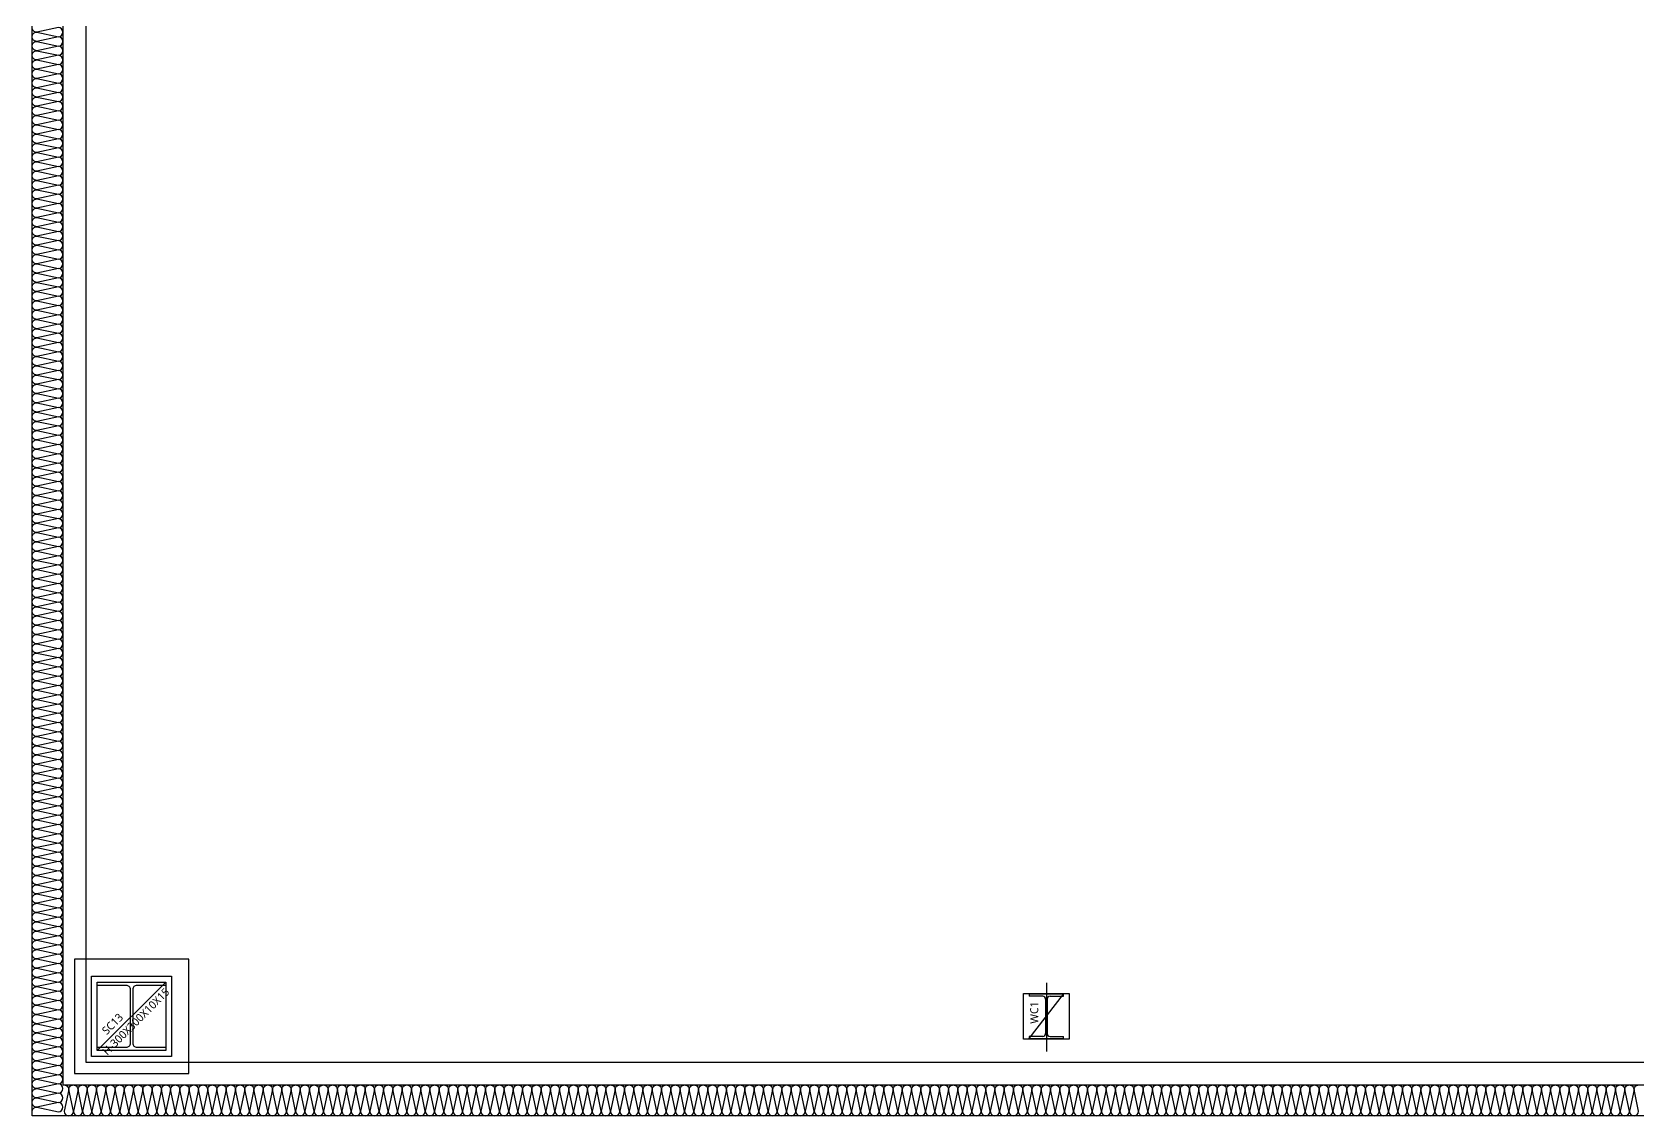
# Model space of a CAD drawing. Header units: millimetres. Extents: x -168200 to 504600, y -244718 to -125918.
# Drawn here: x -127135 to -120113, y -202253 to -197516 of the extents above; entities that cross this region are included whole.
import ezdxf
from ezdxf.enums import TextEntityAlignment as Align

# ---------------------------------------------------------------- set-up
doc = ezdxf.new("R2010")
doc.units = ezdxf.units.MM
doc.layers.add('arch', color=8, linetype='Continuous')
doc.styles.add('스타일1', font='malgun.ttf')

# ---------------------------------------------------------------- blocks, each defined once
blk = doc.blocks.new('*U482')
at = {"color": 0}
for points in [[(-2523.3, 0, -0.414214), (-2538.3, 15), (-2523.3, 85, 1), (-2553.3, 85), (-2538.3, 15, -0.414214), (-2553.3, 0, 0.414214)], [(-2493.3, 0, -0.414214), (-2508.3, 15), (-2493.3, 85, 1), (-2523.3, 85), (-2508.3, 15, -0.414214), (-2523.3, 0, 0.414214)], [(-2463.3, 0, -0.414214), (-2478.3, 15), (-2463.3, 85, 1), (-2493.3, 85), (-2478.3, 15, -0.414214), (-2493.3, 0, 0.414214)], [(-2433.3, 0, -0.414214), (-2448.3, 15), (-2433.3, 85, 1), (-2463.3, 85), (-2448.3, 15, -0.414214), (-2463.3, 0, 0.414214)], [(-2403.3, 0, -0.414214), (-2418.3, 15), (-2403.3, 85, 1), (-2433.3, 85), (-2418.3, 15, -0.414214), (-2433.3, 0, 0.414214)], [(-2373.3, 0, -0.414214), (-2388.3, 15), (-2373.3, 85, 1), (-2403.3, 85), (-2388.3, 15, -0.414214), (-2403.3, 0, 0.414214)], [(-2343.3, 0, -0.414214), (-2358.3, 15), (-2343.3, 85, 1), (-2373.3, 85), (-2358.3, 15, -0.414214), (-2373.3, 0, 0.414214)], [(-2313.3, 0, -0.414214), (-2328.3, 15), (-2313.3, 85, 1), (-2343.3, 85), (-2328.3, 15, -0.414214), (-2343.3, 0, 0.414214)], [(-2283.3, 0, -0.414214), (-2298.3, 15), (-2283.3, 85, 1), (-2313.3, 85), (-2298.3, 15, -0.414214), (-2313.3, 0, 0.414214)], [(-2253.3, 0, -0.414214), (-2268.3, 15), (-2253.3, 85, 1), (-2283.3, 85), (-2268.3, 15, -0.414214), (-2283.3, 0, 0.414214)], [(-2223.3, 0, -0.414214), (-2238.3, 15), (-2223.3, 85, 1), (-2253.3, 85), (-2238.3, 15, -0.414214), (-2253.3, 0, 0.414214)], [(-2193.3, 0, -0.414214), (-2208.3, 15), (-2193.3, 85, 1), (-2223.3, 85), (-2208.3, 15, -0.414214), (-2223.3, 0, 0.414214)], [(-2163.3, 0, -0.414214), (-2178.3, 15), (-2163.3, 85, 1), (-2193.3, 85), (-2178.3, 15, -0.414214), (-2193.3, 0, 0.414214)], [(-2133.3, 0, -0.414214), (-2148.3, 15), (-2133.3, 85, 1), (-2163.3, 85), (-2148.3, 15, -0.414214), (-2163.3, 0, 0.414214)], [(-2103.3, 0, -0.414214), (-2118.3, 15), (-2103.3, 85, 1), (-2133.3, 85), (-2118.3, 15, -0.414214), (-2133.3, 0, 0.414214)], [(-2073.3, 0, -0.414214), (-2088.3, 15), (-2073.3, 85, 1), (-2103.3, 85), (-2088.3, 15, -0.414214), (-2103.3, 0, 0.414214)], [(-2043.3, 0, -0.414214), (-2058.3, 15), (-2043.3, 85, 1), (-2073.3, 85), (-2058.3, 15, -0.414214), (-2073.3, 0, 0.414214)], [(-2013.3, 0, -0.414214), (-2028.3, 15), (-2013.3, 85, 1), (-2043.3, 85), (-2028.3, 15, -0.414214), (-2043.3, 0, 0.414214)], [(-1983.3, 0, -0.414214), (-1998.3, 15), (-1983.3, 85, 1), (-2013.3, 85), (-1998.3, 15, -0.414214), (-2013.3, 0, 0.414214)], [(-1953.3, 0, -0.414214), (-1968.3, 15), (-1953.3, 85, 1), (-1983.3, 85), (-1968.3, 15, -0.414214), (-1983.3, 0, 0.414214)], [(-1923.3, 0, -0.414214), (-1938.3, 15), (-1923.3, 85, 1), (-1953.3, 85), (-1938.3, 15, -0.414214), (-1953.3, 0, 0.414214)], [(-1893.3, 0, -0.414214), (-1908.3, 15), (-1893.3, 85, 1), (-1923.3, 85), (-1908.3, 15, -0.414214), (-1923.3, 0, 0.414214)], [(-1863.3, 0, -0.414214), (-1878.3, 15), (-1863.3, 85, 1), (-1893.3, 85), (-1878.3, 15, -0.414214), (-1893.3, 0, 0.414214)], [(-1833.3, 0, -0.414214), (-1848.3, 15), (-1833.3, 85, 1), (-1863.3, 85), (-1848.3, 15, -0.414214), (-1863.3, 0, 0.414214)], [(-1803.3, 0, -0.414214), (-1818.3, 15), (-1803.3, 85, 1), (-1833.3, 85), (-1818.3, 15, -0.414214), (-1833.3, 0, 0.414214)], [(-1773.3, 0, -0.414214), (-1788.3, 15), (-1773.3, 85, 1), (-1803.3, 85), (-1788.3, 15, -0.414214), (-1803.3, 0, 0.414214)], [(-1743.3, 0, -0.414214), (-1758.3, 15), (-1743.3, 85, 1), (-1773.3, 85), (-1758.3, 15, -0.414214), (-1773.3, 0, 0.414214)], [(-1713.3, 0, -0.414214), (-1728.3, 15), (-1713.3, 85, 1), (-1743.3, 85), (-1728.3, 15, -0.414214), (-1743.3, 0, 0.414214)], [(-1683.3, 0, -0.414214), (-1698.3, 15), (-1683.3, 85, 1), (-1713.3, 85), (-1698.3, 15, -0.414214), (-1713.3, 0, 0.414214)], [(-1653.3, 0, -0.414214), (-1668.3, 15), (-1653.3, 85, 1), (-1683.3, 85), (-1668.3, 15, -0.414214), (-1683.3, 0, 0.414214)], [(-1623.3, 0, -0.414214), (-1638.3, 15), (-1623.3, 85, 1), (-1653.3, 85), (-1638.3, 15, -0.414214), (-1653.3, 0, 0.414214)], [(-1593.3, 0, -0.414214), (-1608.3, 15), (-1593.3, 85, 1), (-1623.3, 85), (-1608.3, 15, -0.414214), (-1623.3, 0, 0.414214)], [(-1563.3, 0, -0.414214), (-1578.3, 15), (-1563.3, 85, 1), (-1593.3, 85), (-1578.3, 15, -0.414214), (-1593.3, 0, 0.414214)], [(-1533.3, 0, -0.414214), (-1548.3, 15), (-1533.3, 85, 1), (-1563.3, 85), (-1548.3, 15, -0.414214), (-1563.3, 0, 0.414214)], [(-1503.3, 0, -0.414214), (-1518.3, 15), (-1503.3, 85, 1), (-1533.3, 85), (-1518.3, 15, -0.414214), (-1533.3, 0, 0.414214)], [(-1473.3, 0, -0.414214), (-1488.3, 15), (-1473.3, 85, 1), (-1503.3, 85), (-1488.3, 15, -0.414214), (-1503.3, 0, 0.414214)], [(-1443.3, 0, -0.414214), (-1458.3, 15), (-1443.3, 85, 1), (-1473.3, 85), (-1458.3, 15, -0.414214), (-1473.3, 0, 0.414214)], [(-1413.3, 0, -0.414214), (-1428.3, 15), (-1413.3, 85, 1), (-1443.3, 85), (-1428.3, 15, -0.414214), (-1443.3, 0, 0.414214)], [(-1383.3, 0, -0.414214), (-1398.3, 15), (-1383.3, 85, 1), (-1413.3, 85), (-1398.3, 15, -0.414214), (-1413.3, 0, 0.414214)], [(-1353.3, 0, -0.414214), (-1368.3, 15), (-1353.3, 85, 1), (-1383.3, 85), (-1368.3, 15, -0.414214), (-1383.3, 0, 0.414214)], [(-1323.3, 0, -0.414214), (-1338.3, 15), (-1323.3, 85, 1), (-1353.3, 85), (-1338.3, 15, -0.414214), (-1353.3, 0, 0.414214)], [(-1293.3, 0, -0.414214), (-1308.3, 15), (-1293.3, 85, 1), (-1323.3, 85), (-1308.3, 15, -0.414214), (-1323.3, 0, 0.414214)], [(-1263.3, 0, -0.414214), (-1278.3, 15), (-1263.3, 85, 1), (-1293.3, 85), (-1278.3, 15, -0.414214), (-1293.3, 0, 0.414214)], [(-1233.3, 0, -0.414214), (-1248.3, 15), (-1233.3, 85, 1), (-1263.3, 85), (-1248.3, 15, -0.414214), (-1263.3, 0, 0.414214)], [(-1203.3, 0, -0.414214), (-1218.3, 15), (-1203.3, 85, 1), (-1233.3, 85), (-1218.3, 15, -0.414214), (-1233.3, 0, 0.414214)], [(-1173.3, 0, -0.414214), (-1188.3, 15), (-1173.3, 85, 1), (-1203.3, 85), (-1188.3, 15, -0.414214), (-1203.3, 0, 0.414214)], [(-1143.3, 0, -0.414214), (-1158.3, 15), (-1143.3, 85, 1), (-1173.3, 85), (-1158.3, 15, -0.414214), (-1173.3, 0, 0.414214)], [(-1113.3, 0, -0.414214), (-1128.3, 15), (-1113.3, 85, 1), (-1143.3, 85), (-1128.3, 15, -0.414214), (-1143.3, 0, 0.414214)], [(-1083.3, 0, -0.414214), (-1098.3, 15), (-1083.3, 85, 1), (-1113.3, 85), (-1098.3, 15, -0.414214), (-1113.3, 0, 0.414214)], [(-1053.3, 0, -0.414214), (-1068.3, 15), (-1053.3, 85, 1), (-1083.3, 85), (-1068.3, 15, -0.414214), (-1083.3, 0, 0.414214)], [(-1023.3, 0, -0.414214), (-1038.3, 15), (-1023.3, 85, 1), (-1053.3, 85), (-1038.3, 15, -0.414214), (-1053.3, 0, 0.414214)], [(-993.3, 0, -0.414214), (-1008.3, 15), (-993.3, 85, 1), (-1023.3, 85), (-1008.3, 15, -0.414214), (-1023.3, 0, 0.414214)], [(-963.3, 0, -0.414214), (-978.3, 15), (-963.3, 85, 1), (-993.3, 85), (-978.3, 15, -0.414214), (-993.3, 0, 0.414214)], [(-933.3, 0, -0.414214), (-948.3, 15), (-933.3, 85, 1), (-963.3, 85), (-948.3, 15, -0.414214), (-963.3, 0, 0.414214)], [(-903.3, 0, -0.414214), (-918.3, 15), (-903.3, 85, 1), (-933.3, 85), (-918.3, 15, -0.414214), (-933.3, 0, 0.414214)], [(-873.3, 0, -0.414214), (-888.3, 15), (-873.3, 85, 1), (-903.3, 85), (-888.3, 15, -0.414214), (-903.3, 0, 0.414214)], [(-843.3, 0, -0.414214), (-858.3, 15), (-843.3, 85, 1), (-873.3, 85), (-858.3, 15, -0.414214), (-873.3, 0, 0.414214)], [(-813.3, 0, -0.414214), (-828.3, 15), (-813.3, 85, 1), (-843.3, 85), (-828.3, 15, -0.414214), (-843.3, 0, 0.414214)], [(-783.3, 0, -0.414214), (-798.3, 15), (-783.3, 85, 1), (-813.3, 85), (-798.3, 15, -0.414214), (-813.3, 0, 0.414214)], [(-753.3, 0, -0.414214), (-768.3, 15), (-753.3, 85, 1), (-783.3, 85), (-768.3, 15, -0.414214), (-783.3, 0, 0.414214)], [(-723.3, 0, -0.414214), (-738.3, 15), (-723.3, 85, 1), (-753.3, 85), (-738.3, 15, -0.414214), (-753.3, 0, 0.414214)], [(-693.3, 0, -0.414214), (-708.3, 15), (-693.3, 85, 1), (-723.3, 85), (-708.3, 15, -0.414214), (-723.3, 0, 0.414214)], [(-663.3, 0, -0.414214), (-678.3, 15), (-663.3, 85, 1), (-693.3, 85), (-678.3, 15, -0.414214), (-693.3, 0, 0.414214)], [(-633.3, 0, -0.414214), (-648.3, 15), (-633.3, 85, 1), (-663.3, 85), (-648.3, 15, -0.414214), (-663.3, 0, 0.414214)], [(-603.3, 0, -0.414214), (-618.3, 15), (-603.3, 85, 1), (-633.3, 85), (-618.3, 15, -0.414214), (-633.3, 0, 0.414214)], [(-573.3, 0, -0.414214), (-588.3, 15), (-573.3, 85, 1), (-603.3, 85), (-588.3, 15, -0.414214), (-603.3, 0, 0.414214)], [(-543.3, 0, -0.414214), (-558.3, 15), (-543.3, 85, 1), (-573.3, 85), (-558.3, 15, -0.414214), (-573.3, 0, 0.414214)], [(-513.3, 0, -0.414214), (-528.3, 15), (-513.3, 85, 1), (-543.3, 85), (-528.3, 15, -0.414214), (-543.3, 0, 0.414214)], [(-483.3, 0, -0.414214), (-498.3, 15), (-483.3, 85, 1), (-513.3, 85), (-498.3, 15, -0.414214), (-513.3, 0, 0.414214)], [(-453.3, 0, -0.414214), (-468.3, 15), (-453.3, 85, 1), (-483.3, 85), (-468.3, 15, -0.414214), (-483.3, 0, 0.414214)], [(-423.3, 0, -0.414214), (-438.3, 15), (-423.3, 85, 1), (-453.3, 85), (-438.3, 15, -0.414214), (-453.3, 0, 0.414214)], [(-393.3, 0, -0.414214), (-408.3, 15), (-393.3, 85, 1), (-423.3, 85), (-408.3, 15, -0.414214), (-423.3, 0, 0.414214)], [(-363.3, 0, -0.414214), (-378.3, 15), (-363.3, 85, 1), (-393.3, 85), (-378.3, 15, -0.414214), (-393.3, 0, 0.414214)], [(-333.3, 0, -0.414214), (-348.3, 15), (-333.3, 85, 1), (-363.3, 85), (-348.3, 15, -0.414214), (-363.3, 0, 0.414214)], [(-303.3, 0, -0.414214), (-318.3, 15), (-303.3, 85, 1), (-333.3, 85), (-318.3, 15, -0.414214), (-333.3, 0, 0.414214)], [(-273.3, 0, -0.414214), (-288.3, 15), (-273.3, 85, 1), (-303.3, 85), (-288.3, 15, -0.414214), (-303.3, 0, 0.414214)], [(-243.3, 0, -0.414214), (-258.3, 15), (-243.3, 85, 1), (-273.3, 85), (-258.3, 15, -0.414214), (-273.3, 0, 0.414214)], [(-213.3, 0, -0.414214), (-228.3, 15), (-213.3, 85, 1), (-243.3, 85), (-228.3, 15, -0.414214), (-243.3, 0, 0.414214)], [(-183.3, 0, -0.414214), (-198.3, 15), (-183.3, 85, 1), (-213.3, 85), (-198.3, 15, -0.414214), (-213.3, 0, 0.414214)], [(-153.3, 0, -0.414214), (-168.3, 15), (-153.3, 85, 1), (-183.3, 85), (-168.3, 15, -0.414214), (-183.3, 0, 0.414214)], [(-123.3, 0, -0.414214), (-138.3, 15), (-123.3, 85, 1), (-153.3, 85), (-138.3, 15, -0.414214), (-153.3, 0, 0.414214)], [(-93.3, 0, -0.414214), (-108.3, 15), (-93.3, 85, 1), (-123.3, 85), (-108.3, 15, -0.414214), (-123.3, 0, 0.414214)], [(-63.3, 0, -0.414214), (-78.3, 15), (-63.3, 85, 1), (-93.3, 85), (-78.3, 15, -0.414214), (-93.3, 0, 0.414214)], [(-33.3, 0, -0.414214), (-48.3, 15), (-33.3, 85, 1), (-63.3, 85), (-48.3, 15, -0.414214), (-63.3, 0, 0.414214)], [(-3.3, 0, -0.414214), (-18.3, 15), (-3.3, 85, 1), (-33.3, 85), (-18.3, 15, -0.414214), (-33.3, 0, 0.414214)], [(26.7, 0, -0.414214), (11.7, 15), (26.7, 85, 1), (-3.3, 85), (11.7, 15, -0.414214), (-3.3, 0, 0.414214)], [(56.7, 0, -0.414214), (41.7, 15), (56.7, 85, 1), (26.7, 85), (41.7, 15, -0.414214), (26.7, 0, 0.414214)], [(86.7, 0, -0.414214), (71.7, 15), (86.7, 85, 1), (56.7, 85), (71.7, 15, -0.414214), (56.7, 0, 0.414214)], [(116.7, 0, -0.414214), (101.7, 15), (116.7, 85, 1), (86.7, 85), (101.7, 15, -0.414214), (86.7, 0, 0.414214)], [(146.7, 0, -0.414214), (131.7, 15), (146.7, 85, 1), (116.7, 85), (131.7, 15, -0.414214), (116.7, 0, 0.414214)], [(176.7, 0, -0.414214), (161.7, 15), (176.7, 85, 1), (146.7, 85), (161.7, 15, -0.414214), (146.7, 0, 0.414214)], [(206.7, 0, -0.414214), (191.7, 15), (206.7, 85, 1), (176.7, 85), (191.7, 15, -0.414214), (176.7, 0, 0.414214)], [(236.7, 0, -0.414214), (221.7, 15), (236.7, 85, 1), (206.7, 85), (221.7, 15, -0.414214), (206.7, 0, 0.414214)], [(266.7, 0, -0.414214), (251.7, 15), (266.7, 85, 1), (236.7, 85), (251.7, 15, -0.414214), (236.7, 0, 0.414214)], [(296.7, 0, -0.414214), (281.7, 15), (296.7, 85, 1), (266.7, 85), (281.7, 15, -0.414214), (266.7, 0, 0.414214)], [(326.7, 0, -0.414214), (311.7, 15), (326.7, 85, 1), (296.7, 85), (311.7, 15, -0.414214), (296.7, 0, 0.414214)], [(356.7, 0, -0.414214), (341.7, 15), (356.7, 85, 1), (326.7, 85), (341.7, 15, -0.414214), (326.7, 0, 0.414214)], [(386.7, 0, -0.414214), (371.7, 15), (386.7, 85, 1), (356.7, 85), (371.7, 15, -0.414214), (356.7, 0, 0.414214)], [(416.7, 0, -0.414214), (401.7, 15), (416.7, 85, 1), (386.7, 85), (401.7, 15, -0.414214), (386.7, 0, 0.414214)], [(446.7, 0, -0.414214), (431.7, 15), (446.7, 85, 1), (416.7, 85), (431.7, 15, -0.414214), (416.7, 0, 0.414214)], [(476.7, 0, -0.414214), (461.7, 15), (476.7, 85, 1), (446.7, 85), (461.7, 15, -0.414214), (446.7, 0, 0.414214)], [(506.7, 0, -0.414214), (491.7, 15), (506.7, 85, 1), (476.7, 85), (491.7, 15, -0.414214), (476.7, 0, 0.414214)], [(536.7, 0, -0.414214), (521.7, 15), (536.7, 85, 1), (506.7, 85), (521.7, 15, -0.414214), (506.7, 0, 0.414214)], [(566.7, 0, -0.414214), (551.7, 15), (566.7, 85, 1), (536.7, 85), (551.7, 15, -0.414214), (536.7, 0, 0.414214)], [(596.7, 0, -0.414214), (581.7, 15), (596.7, 85, 1), (566.7, 85), (581.7, 15, -0.414214), (566.7, 0, 0.414214)], [(626.7, 0, -0.414214), (611.7, 15), (626.7, 85, 1), (596.7, 85), (611.7, 15, -0.414214), (596.7, 0, 0.414214)], [(656.7, 0, -0.414214), (641.7, 15), (656.7, 85, 1), (626.7, 85), (641.7, 15, -0.414214), (626.7, 0, 0.414214)], [(686.7, 0, -0.414214), (671.7, 15), (686.7, 85, 1), (656.7, 85), (671.7, 15, -0.414214), (656.7, 0, 0.414214)], [(716.7, 0, -0.414214), (701.7, 15), (716.7, 85, 1), (686.7, 85), (701.7, 15, -0.414214), (686.7, 0, 0.414214)], [(746.7, 0, -0.414214), (731.7, 15), (746.7, 85, 1), (716.7, 85), (731.7, 15, -0.414214), (716.7, 0, 0.414214)], [(776.7, 0, -0.414214), (761.7, 15), (776.7, 85, 1), (746.7, 85), (761.7, 15, -0.414214), (746.7, 0, 0.414214)], [(806.7, 0, -0.414214), (791.7, 15), (806.7, 85, 1), (776.7, 85), (791.7, 15, -0.414214), (776.7, 0, 0.414214)], [(836.7, 0, -0.414214), (821.7, 15), (836.7, 85, 1), (806.7, 85), (821.7, 15, -0.414214), (806.7, 0, 0.414214)], [(866.7, 0, -0.414214), (851.7, 15), (866.7, 85, 1), (836.7, 85), (851.7, 15, -0.414214), (836.7, 0, 0.414214)], [(896.7, 0, -0.414214), (881.7, 15), (896.7, 85, 1), (866.7, 85), (881.7, 15, -0.414214), (866.7, 0, 0.414214)], [(926.7, 0, -0.414214), (911.7, 15), (926.7, 85, 1), (896.7, 85), (911.7, 15, -0.414214), (896.7, 0, 0.414214)], [(956.7, 0, -0.414214), (941.7, 15), (956.7, 85, 1), (926.7, 85), (941.7, 15, -0.414214), (926.7, 0, 0.414214)]]:
    blk.add_lwpolyline(points, format="xyb", dxfattribs=at)
blk = doc.blocks.new('*U475')
at = {"color": 0}
for points in [[(-38448.1, 0, -0.414214), (-38463.1, 15), (-38448.1, 85, 1), (-38478.1, 85), (-38463.1, 15, -0.414214), (-38478.1, 0, 0.414214)], [(-38418.1, 0, -0.414214), (-38433.1, 15), (-38418.1, 85, 1), (-38448.1, 85), (-38433.1, 15, -0.414214), (-38448.1, 0, 0.414214)], [(-38388.1, 0, -0.414214), (-38403.1, 15), (-38388.1, 85, 1), (-38418.1, 85), (-38403.1, 15, -0.414214), (-38418.1, 0, 0.414214)], [(-38358.1, 0, -0.414214), (-38373.1, 15), (-38358.1, 85, 1), (-38388.1, 85), (-38373.1, 15, -0.414214), (-38388.1, 0, 0.414214)], [(-38328.1, 0, -0.414214), (-38343.1, 15), (-38328.1, 85, 1), (-38358.1, 85), (-38343.1, 15, -0.414214), (-38358.1, 0, 0.414214)], [(-38298.1, 0, -0.414214), (-38313.1, 15), (-38298.1, 85, 1), (-38328.1, 85), (-38313.1, 15, -0.414214), (-38328.1, 0, 0.414214)], [(-38268.1, 0, -0.414214), (-38283.1, 15), (-38268.1, 85, 1), (-38298.1, 85), (-38283.1, 15, -0.414214), (-38298.1, 0, 0.414214)], [(-38238.1, 0, -0.414214), (-38253.1, 15), (-38238.1, 85, 1), (-38268.1, 85), (-38253.1, 15, -0.414214), (-38268.1, 0, 0.414214)], [(-38208.1, 0, -0.414214), (-38223.1, 15), (-38208.1, 85, 1), (-38238.1, 85), (-38223.1, 15, -0.414214), (-38238.1, 0, 0.414214)], [(-38178.1, 0, -0.414214), (-38193.1, 15), (-38178.1, 85, 1), (-38208.1, 85), (-38193.1, 15, -0.414214), (-38208.1, 0, 0.414214)], [(-38148.1, 0, -0.414214), (-38163.1, 15), (-38148.1, 85, 1), (-38178.1, 85), (-38163.1, 15, -0.414214), (-38178.1, 0, 0.414214)], [(-38118.1, 0, -0.414214), (-38133.1, 15), (-38118.1, 85, 1), (-38148.1, 85), (-38133.1, 15, -0.414214), (-38148.1, 0, 0.414214)], [(-38088.1, 0, -0.414214), (-38103.1, 15), (-38088.1, 85, 1), (-38118.1, 85), (-38103.1, 15, -0.414214), (-38118.1, 0, 0.414214)], [(-38058.1, 0, -0.414214), (-38073.1, 15), (-38058.1, 85, 1), (-38088.1, 85), (-38073.1, 15, -0.414214), (-38088.1, 0, 0.414214)], [(-38028.1, 0, -0.414214), (-38043.1, 15), (-38028.1, 85, 1), (-38058.1, 85), (-38043.1, 15, -0.414214), (-38058.1, 0, 0.414214)], [(-37998.1, 0, -0.414214), (-38013.1, 15), (-37998.1, 85, 1), (-38028.1, 85), (-38013.1, 15, -0.414214), (-38028.1, 0, 0.414214)], [(-37968.1, 0, -0.414214), (-37983.1, 15), (-37968.1, 85, 1), (-37998.1, 85), (-37983.1, 15, -0.414214), (-37998.1, 0, 0.414214)], [(-37938.1, 0, -0.414214), (-37953.1, 15), (-37938.1, 85, 1), (-37968.1, 85), (-37953.1, 15, -0.414214), (-37968.1, 0, 0.414214)], [(-37908.1, 0, -0.414214), (-37923.1, 15), (-37908.1, 85, 1), (-37938.1, 85), (-37923.1, 15, -0.414214), (-37938.1, 0, 0.414214)], [(-37878.1, 0, -0.414214), (-37893.1, 15), (-37878.1, 85, 1), (-37908.1, 85), (-37893.1, 15, -0.414214), (-37908.1, 0, 0.414214)], [(-37848.1, 0, -0.414214), (-37863.1, 15), (-37848.1, 85, 1), (-37878.1, 85), (-37863.1, 15, -0.414214), (-37878.1, 0, 0.414214)], [(-37818.1, 0, -0.414214), (-37833.1, 15), (-37818.1, 85, 1), (-37848.1, 85), (-37833.1, 15, -0.414214), (-37848.1, 0, 0.414214)], [(-37788.1, 0, -0.414214), (-37803.1, 15), (-37788.1, 85, 1), (-37818.1, 85), (-37803.1, 15, -0.414214), (-37818.1, 0, 0.414214)], [(-37758.1, 0, -0.414214), (-37773.1, 15), (-37758.1, 85, 1), (-37788.1, 85), (-37773.1, 15, -0.414214), (-37788.1, 0, 0.414214)], [(-37728.1, 0, -0.414214), (-37743.1, 15), (-37728.1, 85, 1), (-37758.1, 85), (-37743.1, 15, -0.414214), (-37758.1, 0, 0.414214)], [(-37698.1, 0, -0.414214), (-37713.1, 15), (-37698.1, 85, 1), (-37728.1, 85), (-37713.1, 15, -0.414214), (-37728.1, 0, 0.414214)], [(-37668.1, 0, -0.414214), (-37683.1, 15), (-37668.1, 85, 1), (-37698.1, 85), (-37683.1, 15, -0.414214), (-37698.1, 0, 0.414214)], [(-37638.1, 0, -0.414214), (-37653.1, 15), (-37638.1, 85, 1), (-37668.1, 85), (-37653.1, 15, -0.414214), (-37668.1, 0, 0.414214)], [(-37608.1, 0, -0.414214), (-37623.1, 15), (-37608.1, 85, 1), (-37638.1, 85), (-37623.1, 15, -0.414214), (-37638.1, 0, 0.414214)], [(-37578.1, 0, -0.414214), (-37593.1, 15), (-37578.1, 85, 1), (-37608.1, 85), (-37593.1, 15, -0.414214), (-37608.1, 0, 0.414214)], [(-37548.1, 0, -0.414214), (-37563.1, 15), (-37548.1, 85, 1), (-37578.1, 85), (-37563.1, 15, -0.414214), (-37578.1, 0, 0.414214)], [(-37518.1, 0, -0.414214), (-37533.1, 15), (-37518.1, 85, 1), (-37548.1, 85), (-37533.1, 15, -0.414214), (-37548.1, 0, 0.414214)], [(-37488.1, 0, -0.414214), (-37503.1, 15), (-37488.1, 85, 1), (-37518.1, 85), (-37503.1, 15, -0.414214), (-37518.1, 0, 0.414214)], [(-37458.1, 0, -0.414214), (-37473.1, 15), (-37458.1, 85, 1), (-37488.1, 85), (-37473.1, 15, -0.414214), (-37488.1, 0, 0.414214)], [(-37428.1, 0, -0.414214), (-37443.1, 15), (-37428.1, 85, 1), (-37458.1, 85), (-37443.1, 15, -0.414214), (-37458.1, 0, 0.414214)], [(-37398.1, 0, -0.414214), (-37413.1, 15), (-37398.1, 85, 1), (-37428.1, 85), (-37413.1, 15, -0.414214), (-37428.1, 0, 0.414214)], [(-37368.1, 0, -0.414214), (-37383.1, 15), (-37368.1, 85, 1), (-37398.1, 85), (-37383.1, 15, -0.414214), (-37398.1, 0, 0.414214)], [(-37338.1, 0, -0.414214), (-37353.1, 15), (-37338.1, 85, 1), (-37368.1, 85), (-37353.1, 15, -0.414214), (-37368.1, 0, 0.414214)], [(-37308.1, 0, -0.414214), (-37323.1, 15), (-37308.1, 85, 1), (-37338.1, 85), (-37323.1, 15, -0.414214), (-37338.1, 0, 0.414214)], [(-37278.1, 0, -0.414214), (-37293.1, 15), (-37278.1, 85, 1), (-37308.1, 85), (-37293.1, 15, -0.414214), (-37308.1, 0, 0.414214)], [(-37248.1, 0, -0.414214), (-37263.1, 15), (-37248.1, 85, 1), (-37278.1, 85), (-37263.1, 15, -0.414214), (-37278.1, 0, 0.414214)], [(-37218.1, 0, -0.414214), (-37233.1, 15), (-37218.1, 85, 1), (-37248.1, 85), (-37233.1, 15, -0.414214), (-37248.1, 0, 0.414214)], [(-37188.1, 0, -0.414214), (-37203.1, 15), (-37188.1, 85, 1), (-37218.1, 85), (-37203.1, 15, -0.414214), (-37218.1, 0, 0.414214)], [(-37158.1, 0, -0.414214), (-37173.1, 15), (-37158.1, 85, 1), (-37188.1, 85), (-37173.1, 15, -0.414214), (-37188.1, 0, 0.414214)], [(-37128.1, 0, -0.414214), (-37143.1, 15), (-37128.1, 85, 1), (-37158.1, 85), (-37143.1, 15, -0.414214), (-37158.1, 0, 0.414214)], [(-37098.1, 0, -0.414214), (-37113.1, 15), (-37098.1, 85, 1), (-37128.1, 85), (-37113.1, 15, -0.414214), (-37128.1, 0, 0.414214)], [(-37068.1, 0, -0.414214), (-37083.1, 15), (-37068.1, 85, 1), (-37098.1, 85), (-37083.1, 15, -0.414214), (-37098.1, 0, 0.414214)], [(-37038.1, 0, -0.414214), (-37053.1, 15), (-37038.1, 85, 1), (-37068.1, 85), (-37053.1, 15, -0.414214), (-37068.1, 0, 0.414214)], [(-37008.1, 0, -0.414214), (-37023.1, 15), (-37008.1, 85, 1), (-37038.1, 85), (-37023.1, 15, -0.414214), (-37038.1, 0, 0.414214)], [(-36978.1, 0, -0.414214), (-36993.1, 15), (-36978.1, 85, 1), (-37008.1, 85), (-36993.1, 15, -0.414214), (-37008.1, 0, 0.414214)], [(-36948.1, 0, -0.414214), (-36963.1, 15), (-36948.1, 85, 1), (-36978.1, 85), (-36963.1, 15, -0.414214), (-36978.1, 0, 0.414214)], [(-36918.1, 0, -0.414214), (-36933.1, 15), (-36918.1, 85, 1), (-36948.1, 85), (-36933.1, 15, -0.414214), (-36948.1, 0, 0.414214)], [(-36888.1, 0, -0.414214), (-36903.1, 15), (-36888.1, 85, 1), (-36918.1, 85), (-36903.1, 15, -0.414214), (-36918.1, 0, 0.414214)], [(-36858.1, 0, -0.414214), (-36873.1, 15), (-36858.1, 85, 1), (-36888.1, 85), (-36873.1, 15, -0.414214), (-36888.1, 0, 0.414214)], [(-36828.1, 0, -0.414214), (-36843.1, 15), (-36828.1, 85, 1), (-36858.1, 85), (-36843.1, 15, -0.414214), (-36858.1, 0, 0.414214)], [(-36798.1, 0, -0.414214), (-36813.1, 15), (-36798.1, 85, 1), (-36828.1, 85), (-36813.1, 15, -0.414214), (-36828.1, 0, 0.414214)], [(-36768.1, 0, -0.414214), (-36783.1, 15), (-36768.1, 85, 1), (-36798.1, 85), (-36783.1, 15, -0.414214), (-36798.1, 0, 0.414214)], [(-36738.1, 0, -0.414214), (-36753.1, 15), (-36738.1, 85, 1), (-36768.1, 85), (-36753.1, 15, -0.414214), (-36768.1, 0, 0.414214)], [(-36708.1, 0, -0.414214), (-36723.1, 15), (-36708.1, 85, 1), (-36738.1, 85), (-36723.1, 15, -0.414214), (-36738.1, 0, 0.414214)], [(-36678.1, 0, -0.414214), (-36693.1, 15), (-36678.1, 85, 1), (-36708.1, 85), (-36693.1, 15, -0.414214), (-36708.1, 0, 0.414214)], [(-36648.1, 0, -0.414214), (-36663.1, 15), (-36648.1, 85, 1), (-36678.1, 85), (-36663.1, 15, -0.414214), (-36678.1, 0, 0.414214)], [(-36618.1, 0, -0.414214), (-36633.1, 15), (-36618.1, 85, 1), (-36648.1, 85), (-36633.1, 15, -0.414214), (-36648.1, 0, 0.414214)], [(-36588.1, 0, -0.414214), (-36603.1, 15), (-36588.1, 85, 1), (-36618.1, 85), (-36603.1, 15, -0.414214), (-36618.1, 0, 0.414214)], [(-36558.1, 0, -0.414214), (-36573.1, 15), (-36558.1, 85, 1), (-36588.1, 85), (-36573.1, 15, -0.414214), (-36588.1, 0, 0.414214)], [(-36528.1, 0, -0.414214), (-36543.1, 15), (-36528.1, 85, 1), (-36558.1, 85), (-36543.1, 15, -0.414214), (-36558.1, 0, 0.414214)], [(-36498.1, 0, -0.414214), (-36513.1, 15), (-36498.1, 85, 1), (-36528.1, 85), (-36513.1, 15, -0.414214), (-36528.1, 0, 0.414214)], [(-36468.1, 0, -0.414214), (-36483.1, 15), (-36468.1, 85, 1), (-36498.1, 85), (-36483.1, 15, -0.414214), (-36498.1, 0, 0.414214)], [(-36438.1, 0, -0.414214), (-36453.1, 15), (-36438.1, 85, 1), (-36468.1, 85), (-36453.1, 15, -0.414214), (-36468.1, 0, 0.414214)], [(-36408.1, 0, -0.414214), (-36423.1, 15), (-36408.1, 85, 1), (-36438.1, 85), (-36423.1, 15, -0.414214), (-36438.1, 0, 0.414214)], [(-36378.1, 0, -0.414214), (-36393.1, 15), (-36378.1, 85, 1), (-36408.1, 85), (-36393.1, 15, -0.414214), (-36408.1, 0, 0.414214)], [(-36348.1, 0, -0.414214), (-36363.1, 15), (-36348.1, 85, 1), (-36378.1, 85), (-36363.1, 15, -0.414214), (-36378.1, 0, 0.414214)], [(-36318.1, 0, -0.414214), (-36333.1, 15), (-36318.1, 85, 1), (-36348.1, 85), (-36333.1, 15, -0.414214), (-36348.1, 0, 0.414214)], [(-36288.1, 0, -0.414214), (-36303.1, 15), (-36288.1, 85, 1), (-36318.1, 85), (-36303.1, 15, -0.414214), (-36318.1, 0, 0.414214)], [(-36258.1, 0, -0.414214), (-36273.1, 15), (-36258.1, 85, 1), (-36288.1, 85), (-36273.1, 15, -0.414214), (-36288.1, 0, 0.414214)], [(-36228.1, 0, -0.414214), (-36243.1, 15), (-36228.1, 85, 1), (-36258.1, 85), (-36243.1, 15, -0.414214), (-36258.1, 0, 0.414214)], [(-36198.1, 0, -0.414214), (-36213.1, 15), (-36198.1, 85, 1), (-36228.1, 85), (-36213.1, 15, -0.414214), (-36228.1, 0, 0.414214)], [(-36168.1, 0, -0.414214), (-36183.1, 15), (-36168.1, 85, 1), (-36198.1, 85), (-36183.1, 15, -0.414214), (-36198.1, 0, 0.414214)], [(-36138.1, 0, -0.414214), (-36153.1, 15), (-36138.1, 85, 1), (-36168.1, 85), (-36153.1, 15, -0.414214), (-36168.1, 0, 0.414214)], [(-36108.1, 0, -0.414214), (-36123.1, 15), (-36108.1, 85, 1), (-36138.1, 85), (-36123.1, 15, -0.414214), (-36138.1, 0, 0.414214)], [(-36078.1, 0, -0.414214), (-36093.1, 15), (-36078.1, 85, 1), (-36108.1, 85), (-36093.1, 15, -0.414214), (-36108.1, 0, 0.414214)], [(-36048.1, 0, -0.414214), (-36063.1, 15), (-36048.1, 85, 1), (-36078.1, 85), (-36063.1, 15, -0.414214), (-36078.1, 0, 0.414214)], [(-36018.1, 0, -0.414214), (-36033.1, 15), (-36018.1, 85, 1), (-36048.1, 85), (-36033.1, 15, -0.414214), (-36048.1, 0, 0.414214)], [(-35988.1, 0, -0.414214), (-36003.1, 15), (-35988.1, 85, 1), (-36018.1, 85), (-36003.1, 15, -0.414214), (-36018.1, 0, 0.414214)], [(-35958.1, 0, -0.414214), (-35973.1, 15), (-35958.1, 85, 1), (-35988.1, 85), (-35973.1, 15, -0.414214), (-35988.1, 0, 0.414214)], [(-35928.1, 0, -0.414214), (-35943.1, 15), (-35928.1, 85, 1), (-35958.1, 85), (-35943.1, 15, -0.414214), (-35958.1, 0, 0.414214)], [(-35898.1, 0, -0.414214), (-35913.1, 15), (-35898.1, 85, 1), (-35928.1, 85), (-35913.1, 15, -0.414214), (-35928.1, 0, 0.414214)], [(-35868.1, 0, -0.414214), (-35883.1, 15), (-35868.1, 85, 1), (-35898.1, 85), (-35883.1, 15, -0.414214), (-35898.1, 0, 0.414214)], [(-35838.1, 0, -0.414214), (-35853.1, 15), (-35838.1, 85, 1), (-35868.1, 85), (-35853.1, 15, -0.414214), (-35868.1, 0, 0.414214)], [(-35808.1, 0, -0.414214), (-35823.1, 15), (-35808.1, 85, 1), (-35838.1, 85), (-35823.1, 15, -0.414214), (-35838.1, 0, 0.414214)], [(-35778.1, 0, -0.414214), (-35793.1, 15), (-35778.1, 85, 1), (-35808.1, 85), (-35793.1, 15, -0.414214), (-35808.1, 0, 0.414214)], [(-35748.1, 0, -0.414214), (-35763.1, 15), (-35748.1, 85, 1), (-35778.1, 85), (-35763.1, 15, -0.414214), (-35778.1, 0, 0.414214)], [(-35718.1, 0, -0.414214), (-35733.1, 15), (-35718.1, 85, 1), (-35748.1, 85), (-35733.1, 15, -0.414214), (-35748.1, 0, 0.414214)], [(-35688.1, 0, -0.414214), (-35703.1, 15), (-35688.1, 85, 1), (-35718.1, 85), (-35703.1, 15, -0.414214), (-35718.1, 0, 0.414214)], [(-35658.1, 0, -0.414214), (-35673.1, 15), (-35658.1, 85, 1), (-35688.1, 85), (-35673.1, 15, -0.414214), (-35688.1, 0, 0.414214)], [(-35628.1, 0, -0.414214), (-35643.1, 15), (-35628.1, 85, 1), (-35658.1, 85), (-35643.1, 15, -0.414214), (-35658.1, 0, 0.414214)], [(-35598.1, 0, -0.414214), (-35613.1, 15), (-35598.1, 85, 1), (-35628.1, 85), (-35613.1, 15, -0.414214), (-35628.1, 0, 0.414214)], [(-35568.1, 0, -0.414214), (-35583.1, 15), (-35568.1, 85, 1), (-35598.1, 85), (-35583.1, 15, -0.414214), (-35598.1, 0, 0.414214)], [(-35538.1, 0, -0.414214), (-35553.1, 15), (-35538.1, 85, 1), (-35568.1, 85), (-35553.1, 15, -0.414214), (-35568.1, 0, 0.414214)], [(-35508.1, 0, -0.414214), (-35523.1, 15), (-35508.1, 85, 1), (-35538.1, 85), (-35523.1, 15, -0.414214), (-35538.1, 0, 0.414214)], [(-35478.1, 0, -0.414214), (-35493.1, 15), (-35478.1, 85, 1), (-35508.1, 85), (-35493.1, 15, -0.414214), (-35508.1, 0, 0.414214)], [(-35448.1, 0, -0.414214), (-35463.1, 15), (-35448.1, 85, 1), (-35478.1, 85), (-35463.1, 15, -0.414214), (-35478.1, 0, 0.414214)], [(-35418.1, 0, -0.414214), (-35433.1, 15), (-35418.1, 85, 1), (-35448.1, 85), (-35433.1, 15, -0.414214), (-35448.1, 0, 0.414214)], [(-35388.1, 0, -0.414214), (-35403.1, 15), (-35388.1, 85, 1), (-35418.1, 85), (-35403.1, 15, -0.414214), (-35418.1, 0, 0.414214)], [(-35358.1, 0, -0.414214), (-35373.1, 15), (-35358.1, 85, 1), (-35388.1, 85), (-35373.1, 15, -0.414214), (-35388.1, 0, 0.414214)], [(-35328.1, 0, -0.414214), (-35343.1, 15), (-35328.1, 85, 1), (-35358.1, 85), (-35343.1, 15, -0.414214), (-35358.1, 0, 0.414214)], [(-35298.1, 0, -0.414214), (-35313.1, 15), (-35298.1, 85, 1), (-35328.1, 85), (-35313.1, 15, -0.414214), (-35328.1, 0, 0.414214)], [(-35268.1, 0, -0.414214), (-35283.1, 15), (-35268.1, 85, 1), (-35298.1, 85), (-35283.1, 15, -0.414214), (-35298.1, 0, 0.414214)], [(-35238.1, 0, -0.414214), (-35253.1, 15), (-35238.1, 85, 1), (-35268.1, 85), (-35253.1, 15, -0.414214), (-35268.1, 0, 0.414214)], [(-35208.1, 0, -0.414214), (-35223.1, 15), (-35208.1, 85, 1), (-35238.1, 85), (-35223.1, 15, -0.414214), (-35238.1, 0, 0.414214)], [(-35178.1, 0, -0.414214), (-35193.1, 15), (-35178.1, 85, 1), (-35208.1, 85), (-35193.1, 15, -0.414214), (-35208.1, 0, 0.414214)], [(-35148.1, 0, -0.414214), (-35163.1, 15), (-35148.1, 85, 1), (-35178.1, 85), (-35163.1, 15, -0.414214), (-35178.1, 0, 0.414214)], [(-35118.1, 0, -0.414214), (-35133.1, 15), (-35118.1, 85, 1), (-35148.1, 85), (-35133.1, 15, -0.414214), (-35148.1, 0, 0.414214)], [(-35088.1, 0, -0.414214), (-35103.1, 15), (-35088.1, 85, 1), (-35118.1, 85), (-35103.1, 15, -0.414214), (-35118.1, 0, 0.414214)], [(-35058.1, 0, -0.414214), (-35073.1, 15), (-35058.1, 85, 1), (-35088.1, 85), (-35073.1, 15, -0.414214), (-35088.1, 0, 0.414214)], [(-35028.1, 0, -0.414214), (-35043.1, 15), (-35028.1, 85, 1), (-35058.1, 85), (-35043.1, 15, -0.414214), (-35058.1, 0, 0.414214)], [(-34998.1, 0, -0.414214), (-35013.1, 15), (-34998.1, 85, 1), (-35028.1, 85), (-35013.1, 15, -0.414214), (-35028.1, 0, 0.414214)], [(-34968.1, 0, -0.414214), (-34983.1, 15), (-34968.1, 85, 1), (-34998.1, 85), (-34983.1, 15, -0.414214), (-34998.1, 0, 0.414214)], [(-34938.1, 0, -0.414214), (-34953.1, 15), (-34938.1, 85, 1), (-34968.1, 85), (-34953.1, 15, -0.414214), (-34968.1, 0, 0.414214)], [(-34908.1, 0, -0.414214), (-34923.1, 15), (-34908.1, 85, 1), (-34938.1, 85), (-34923.1, 15, -0.414214), (-34938.1, 0, 0.414214)], [(-34878.1, 0, -0.414214), (-34893.1, 15), (-34878.1, 85, 1), (-34908.1, 85), (-34893.1, 15, -0.414214), (-34908.1, 0, 0.414214)], [(-34848.1, 0, -0.414214), (-34863.1, 15), (-34848.1, 85, 1), (-34878.1, 85), (-34863.1, 15, -0.414214), (-34878.1, 0, 0.414214)], [(-34818.1, 0, -0.414214), (-34833.1, 15), (-34818.1, 85, 1), (-34848.1, 85), (-34833.1, 15, -0.414214), (-34848.1, 0, 0.414214)], [(-34788.1, 0, -0.414214), (-34803.1, 15), (-34788.1, 85, 1), (-34818.1, 85), (-34803.1, 15, -0.414214), (-34818.1, 0, 0.414214)], [(-34758.1, 0, -0.414214), (-34773.1, 15), (-34758.1, 85, 1), (-34788.1, 85), (-34773.1, 15, -0.414214), (-34788.1, 0, 0.414214)], [(-34728.1, 0, -0.414214), (-34743.1, 15), (-34728.1, 85, 1), (-34758.1, 85), (-34743.1, 15, -0.414214), (-34758.1, 0, 0.414214)], [(-34698.1, 0, -0.414214), (-34713.1, 15), (-34698.1, 85, 1), (-34728.1, 85), (-34713.1, 15, -0.414214), (-34728.1, 0, 0.414214)], [(-34668.1, 0, -0.414214), (-34683.1, 15), (-34668.1, 85, 1), (-34698.1, 85), (-34683.1, 15, -0.414214), (-34698.1, 0, 0.414214)], [(-34638.1, 0, -0.414214), (-34653.1, 15), (-34638.1, 85, 1), (-34668.1, 85), (-34653.1, 15, -0.414214), (-34668.1, 0, 0.414214)], [(-34608.1, 0, -0.414214), (-34623.1, 15), (-34608.1, 85, 1), (-34638.1, 85), (-34623.1, 15, -0.414214), (-34638.1, 0, 0.414214)], [(-34578.1, 0, -0.414214), (-34593.1, 15), (-34578.1, 85, 1), (-34608.1, 85), (-34593.1, 15, -0.414214), (-34608.1, 0, 0.414214)], [(-34548.1, 0, -0.414214), (-34563.1, 15), (-34548.1, 85, 1), (-34578.1, 85), (-34563.1, 15, -0.414214), (-34578.1, 0, 0.414214)], [(-34518.1, 0, -0.414214), (-34533.1, 15), (-34518.1, 85, 1), (-34548.1, 85), (-34533.1, 15, -0.414214), (-34548.1, 0, 0.414214)], [(-34488.1, 0, -0.414214), (-34503.1, 15), (-34488.1, 85, 1), (-34518.1, 85), (-34503.1, 15, -0.414214), (-34518.1, 0, 0.414214)], [(-34458.1, 0, -0.414214), (-34473.1, 15), (-34458.1, 85, 1), (-34488.1, 85), (-34473.1, 15, -0.414214), (-34488.1, 0, 0.414214)], [(-34428.1, 0, -0.414214), (-34443.1, 15), (-34428.1, 85, 1), (-34458.1, 85), (-34443.1, 15, -0.414214), (-34458.1, 0, 0.414214)], [(-34398.1, 0, -0.414214), (-34413.1, 15), (-34398.1, 85, 1), (-34428.1, 85), (-34413.1, 15, -0.414214), (-34428.1, 0, 0.414214)], [(-34368.1, 0, -0.414214), (-34383.1, 15), (-34368.1, 85, 1), (-34398.1, 85), (-34383.1, 15, -0.414214), (-34398.1, 0, 0.414214)], [(-34338.1, 0, -0.414214), (-34353.1, 15), (-34338.1, 85, 1), (-34368.1, 85), (-34353.1, 15, -0.414214), (-34368.1, 0, 0.414214)], [(-34308.1, 0, -0.414214), (-34323.1, 15), (-34308.1, 85, 1), (-34338.1, 85), (-34323.1, 15, -0.414214), (-34338.1, 0, 0.414214)], [(-34278.1, 0, -0.414214), (-34293.1, 15), (-34278.1, 85, 1), (-34308.1, 85), (-34293.1, 15, -0.414214), (-34308.1, 0, 0.414214)], [(-34248.1, 0, -0.414214), (-34263.1, 15), (-34248.1, 85, 1), (-34278.1, 85), (-34263.1, 15, -0.414214), (-34278.1, 0, 0.414214)], [(-34218.1, 0, -0.414214), (-34233.1, 15), (-34218.1, 85, 1), (-34248.1, 85), (-34233.1, 15, -0.414214), (-34248.1, 0, 0.414214)], [(-34188.1, 0, -0.414214), (-34203.1, 15), (-34188.1, 85, 1), (-34218.1, 85), (-34203.1, 15, -0.414214), (-34218.1, 0, 0.414214)], [(-34158.1, 0, -0.414214), (-34173.1, 15), (-34158.1, 85, 1), (-34188.1, 85), (-34173.1, 15, -0.414214), (-34188.1, 0, 0.414214)], [(-34128.1, 0, -0.414214), (-34143.1, 15), (-34128.1, 85, 1), (-34158.1, 85), (-34143.1, 15, -0.414214), (-34158.1, 0, 0.414214)], [(-34098.1, 0, -0.414214), (-34113.1, 15), (-34098.1, 85, 1), (-34128.1, 85), (-34113.1, 15, -0.414214), (-34128.1, 0, 0.414214)], [(-34068.1, 0, -0.414214), (-34083.1, 15), (-34068.1, 85, 1), (-34098.1, 85), (-34083.1, 15, -0.414214), (-34098.1, 0, 0.414214)], [(-34038.1, 0, -0.414214), (-34053.1, 15), (-34038.1, 85, 1), (-34068.1, 85), (-34053.1, 15, -0.414214), (-34068.1, 0, 0.414214)], [(-34008.1, 0, -0.414214), (-34023.1, 15), (-34008.1, 85, 1), (-34038.1, 85), (-34023.1, 15, -0.414214), (-34038.1, 0, 0.414214)], [(-33978.1, 0, -0.414214), (-33993.1, 15), (-33978.1, 85, 1), (-34008.1, 85), (-33993.1, 15, -0.414214), (-34008.1, 0, 0.414214)], [(-33948.1, 0, -0.414214), (-33963.1, 15), (-33948.1, 85, 1), (-33978.1, 85), (-33963.1, 15, -0.414214), (-33978.1, 0, 0.414214)], [(-33918.1, 0, -0.414214), (-33933.1, 15), (-33918.1, 85, 1), (-33948.1, 85), (-33933.1, 15, -0.414214), (-33948.1, 0, 0.414214)], [(-33888.1, 0, -0.414214), (-33903.1, 15), (-33888.1, 85, 1), (-33918.1, 85), (-33903.1, 15, -0.414214), (-33918.1, 0, 0.414214)], [(-33858.1, 0, -0.414214), (-33873.1, 15), (-33858.1, 85, 1), (-33888.1, 85), (-33873.1, 15, -0.414214), (-33888.1, 0, 0.414214)], [(-33828.1, 0, -0.414214), (-33843.1, 15), (-33828.1, 85, 1), (-33858.1, 85), (-33843.1, 15, -0.414214), (-33858.1, 0, 0.414214)], [(-33798.1, 0, -0.414214), (-33813.1, 15), (-33798.1, 85, 1), (-33828.1, 85), (-33813.1, 15, -0.414214), (-33828.1, 0, 0.414214)], [(-33768.1, 0, -0.414214), (-33783.1, 15), (-33768.1, 85, 1), (-33798.1, 85), (-33783.1, 15, -0.414214), (-33798.1, 0, 0.414214)], [(-33738.1, 0, -0.414214), (-33753.1, 15), (-33738.1, 85, 1), (-33768.1, 85), (-33753.1, 15, -0.414214), (-33768.1, 0, 0.414214)], [(-33708.1, 0, -0.414214), (-33723.1, 15), (-33708.1, 85, 1), (-33738.1, 85), (-33723.1, 15, -0.414214), (-33738.1, 0, 0.414214)], [(-33678.1, 0, -0.414214), (-33693.1, 15), (-33678.1, 85, 1), (-33708.1, 85), (-33693.1, 15, -0.414214), (-33708.1, 0, 0.414214)], [(-33648.1, 0, -0.414214), (-33663.1, 15), (-33648.1, 85, 1), (-33678.1, 85), (-33663.1, 15, -0.414214), (-33678.1, 0, 0.414214)], [(-33618.1, 0, -0.414214), (-33633.1, 15), (-33618.1, 85, 1), (-33648.1, 85), (-33633.1, 15, -0.414214), (-33648.1, 0, 0.414214)], [(-33588.1, 0, -0.414214), (-33603.1, 15), (-33588.1, 85, 1), (-33618.1, 85), (-33603.1, 15, -0.414214), (-33618.1, 0, 0.414214)], [(-33558.1, 0, -0.414214), (-33573.1, 15), (-33558.1, 85, 1), (-33588.1, 85), (-33573.1, 15, -0.414214), (-33588.1, 0, 0.414214)], [(-33528.1, 0, -0.414214), (-33543.1, 15), (-33528.1, 85, 1), (-33558.1, 85), (-33543.1, 15, -0.414214), (-33558.1, 0, 0.414214)], [(-33498.1, 0, -0.414214), (-33513.1, 15), (-33498.1, 85, 1), (-33528.1, 85), (-33513.1, 15, -0.414214), (-33528.1, 0, 0.414214)], [(-33468.1, 0, -0.414214), (-33483.1, 15), (-33468.1, 85, 1), (-33498.1, 85), (-33483.1, 15, -0.414214), (-33498.1, 0, 0.414214)], [(-33438.1, 0, -0.414214), (-33453.1, 15), (-33438.1, 85, 1), (-33468.1, 85), (-33453.1, 15, -0.414214), (-33468.1, 0, 0.414214)], [(-33408.1, 0, -0.414214), (-33423.1, 15), (-33408.1, 85, 1), (-33438.1, 85), (-33423.1, 15, -0.414214), (-33438.1, 0, 0.414214)], [(-33378.1, 0, -0.414214), (-33393.1, 15), (-33378.1, 85, 1), (-33408.1, 85), (-33393.1, 15, -0.414214), (-33408.1, 0, 0.414214)]]:
    blk.add_lwpolyline(points, format="xyb", dxfattribs=at)
blk = doc.blocks.new('S-SC13')
at = {"color": 0}
blk.add_line((-150, -150), (150, 150), dxfattribs=at)
for points in [[(-175, 175), (175, 175), (175, -175), (-175, -175)], [(-150, 150), (150, 150), (150, -150), (-150, -150)]]:
    blk.add_lwpolyline(points, close=True, dxfattribs=at)
blk.add_lwpolyline([(-150, -150), (-150, -135), (-23, -135, 0.414214), (-5, -117), (-5, 117, 0.414214), (-23, 135), (-150, 135), (-150, 150), (150, 150), (150, 135), (23, 135, 0.414214), (5, 117), (5, -117, 0.414214), (23, -135), (150, -135), (150, -150)], format="xyb", close=True, dxfattribs=at)
at = {"color": 0, "style": '스타일1'}
blk.add_text('H-300X300X10X15', height=35, rotation=45, dxfattribs=at).set_placement((18.7, -22.5), align=Align.MIDDLE_CENTER)
blk.add_text('SC13', height=35, rotation=45, dxfattribs=at).set_placement((-108.6, -82.9))
blk = doc.blocks.new('*U506')
at = {"color": 0}
for p, q in [((59, 185), (0, 185)), ((72, 172), (72, 22)), ((78, 172), (78, 22)), ((91, 185), (150, 185)), ((59, 9), (0, 9)), ((91, 9), (150, 9))]:
    blk.add_line(p, q, dxfattribs=at)
for points in [[(150, 185), (150, 194), (0, 194), (0, 185)], [(0, 9), (0, 0), (150, 0), (150, 9)]]:
    blk.add_lwpolyline(points, dxfattribs=at)
for centre, start, end in [((59, 172), 0, 90), ((91, 172), 90, 180), ((59, 22), 270, 0), ((91, 22), 180, 270)]:
    blk.add_arc(centre, 13, start, end, dxfattribs=at)
blk = doc.blocks.new('S-WC1')
at = {"color": 0}
for p, q in [((0, 147), (0, -153)), ((-75, -97), (75, 97))]:
    blk.add_line(p, q, dxfattribs=at)
blk.add_lwpolyline([(-100, 100), (100, 100), (100, -100), (-100, -100)], close=True, dxfattribs=at)
blk.add_blockref('*U506', (-75, -97), dxfattribs=at)
at = {"color": 0, "style": '스타일1'}
blk.add_text('WC1', height=35, rotation=90, dxfattribs=at).set_placement((-35.6, -32.3))
blk = doc.blocks.new('pit건축기초')
at = {"layer": 'arch'}
for points in [[(-360130.2, -76188.1), (-376775.2, -76188.1), (-376775.2, -119588.1), (-369465.2, -119588.1)], [(-376875.2, -90888.1), (-376875.2, -119688.1), (-369175.2, -119688.1), (-369175.2, -119823.1), (-377010.2, -119823.1), (-377010.2, -90888.1)]]:
    blk.add_lwpolyline(points, dxfattribs=at)
at = {"layer": 'arch', "ltscale": 3}
blk.add_lwpolyline([(-376825.2, -119638.1), (-376325.2, -119638.1), (-376325.2, -119138.1), (-376825.2, -119138.1)], close=True, dxfattribs=at)
at = {"layer": 'arch', "xscale": 1.35, "yscale": 1.35, "zscale": 1.35}
for name, p, rotation in [('*U482', (-377010.2, -118513.6), 270), ('*U475', (-421930.7, -119688.1), 180)]:
    blk.add_blockref(name, p, dxfattribs=dict(at, rotation=rotation))
at = {"layer": 'arch'}
for name, p in [('S-SC13', (-376575.2, -119388.1)), ('S-WC1', (-372575.2, -119388.1))]:
    blk.add_blockref(name, p, dxfattribs=at)

msp = doc.modelspace()

# ---------------------------------------------------------------- block references
msp.add_blockref('pit건축기초', (249875.2, -82429.6))

doc.saveas('drawing.dxf')
